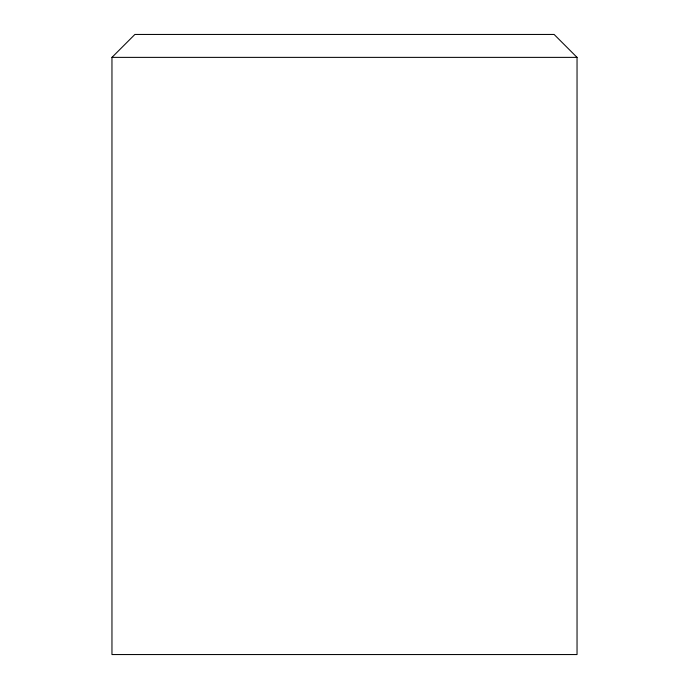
<?xml version="1.0" encoding="UTF-8"?>
<svg xmlns="http://www.w3.org/2000/svg" width="689" height="689" viewBox="0 0 689 689"><rect width="100%" height="100%" fill="white"/><g stroke="black" fill="none" stroke-linecap="round" stroke-linejoin="round"><path stroke-width="1.03" d="M111.962 57.376L134.889 34.45L554.111 34.45L577.038 57.376L577.038 654.55L111.962 654.55L111.962 57.376L577.038 57.376"/></g></svg>
